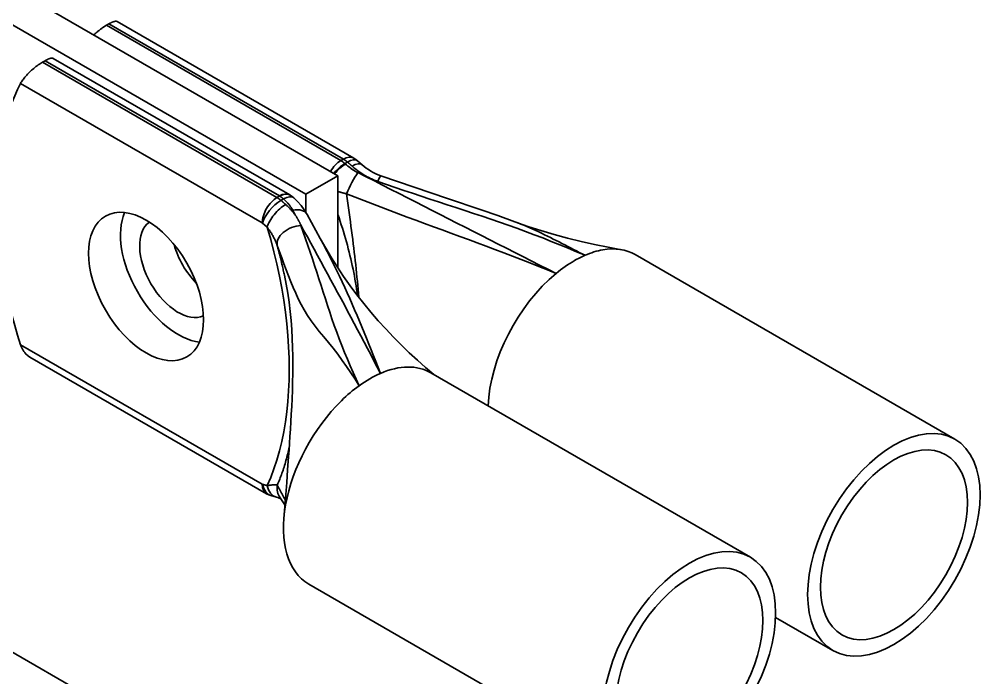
# Model space of a CAD drawing. Header units: millimetres. Extents: x -116965 to 323937, y 291661 to 566926.
# Drawn here: x -16766.2 to -16665.2, y 325024.5 to 325093 of the extents above; entities that cross this region are included whole.
import ezdxf

# ---------------------------------------------------------------- set-up
doc = ezdxf.new("R2010")
doc.units = ezdxf.units.MM
doc.layers.add('Visible Edges(Schneider)', color=7, linetype='Continuous', lineweight=35)
doc.layers.add('Visible Tangent Edges(Schneider)', color=7, linetype='Continuous', lineweight=35)

msp = doc.modelspace()

# ---------------------------------------------------------------- linework, layer by layer
at = {"layer": 'Visible Edges(Schneider)'}
for p, q in [((-16799.555415, 325115.143913), (-16733.004188, 325076.720544)), ((-16802.882976, 325113.222744), (-16736.33175, 325074.799376)), ((-16731.336305, 325078.564565), (-16755.981158, 325092.793278)), ((-16757.095732, 325092.397279), (-16756.829528, 325092.550972)), ((-16763.48465, 325088.708635), (-16763.750855, 325088.554942)), ((-16738.004047, 325074.729514), (-16762.63628, 325088.950941)), ((-16730.956616, 325078.292), (-16730.475065, 325077.868736)), ((-16733.004188, 325076.720544), (-16736.33175, 325074.799376)), ((-16733.004188, 325076.720544), (-16733.004188, 325067.129614)), ((-16736.33175, 325074.799376), (-16736.33175, 325072.945044)), ((-16734.834421, 325070.19438), (-16736.187292, 325072.69446)), ((-16702.027293, 325068.512477), (-16668.75168, 325049.300793)), ((-16740.422339, 325043.61541), (-16765.067191, 325057.844122)), ((-16723.323686, 325056.216999), (-16690.048073, 325037.005315)), ((-16799.555415, 325045.98185), (-16733.004188, 325007.558481)), ((-16739.883185, 325043.389233), (-16739.400085, 325043.256021)), ((-16738.507457, 325042.474491), (-16739.009206, 325043.20015)), ((-16736.029568, 325034.209765), (-16702.753955, 325014.998081)), ((-16687.424878, 325030.73879), (-16681.457563, 325027.293559))]:
    msp.add_line(p, q, dxfattribs=at)
at = {"layer": 'Visible Edges(Schneider)', "flags": 128}
for points in [[(-16755.981174, 325092.793262), (-16755.998031, 325092.801853), (-16756.016601, 325092.808953), (-16756.036963, 325092.814566), (-16756.059107, 325092.818659), (-16756.083012, 325092.821191), (-16756.108669, 325092.822131), (-16756.136055, 325092.821441), (-16756.165163, 325092.819088), (-16756.195969, 325092.815034), (-16756.228466, 325092.809244), (-16756.26263, 325092.801683), (-16756.298454, 325092.792315), (-16756.335918, 325092.78111), (-16756.374964, 325092.768083), (-16756.415492, 325092.753299), (-16756.457393, 325092.736812), (-16756.500563, 325092.718685), (-16756.5449, 325092.698981), (-16756.590296, 325092.677757), (-16756.636652, 325092.655077), (-16756.683855, 325092.630996), (-16756.731805, 325092.605579), (-16756.780398, 325092.578883), (-16756.829526, 325092.550971)], [(-16757.095731, 325092.397278), (-16757.145767, 325092.367937), (-16757.19707, 325092.336958), (-16757.249526, 325092.304406), (-16757.303019, 325092.27035), (-16757.357429, 325092.234853), (-16757.412649, 325092.197986), (-16757.468557, 325092.159813), (-16757.525043, 325092.120404), (-16757.581986, 325092.079824), (-16757.63927, 325092.038136), (-16757.696785, 325091.995413), (-16757.754412, 325091.951717), (-16757.812031, 325091.907135), (-16757.869527, 325091.861777), (-16757.926776, 325091.815752), (-16757.983668, 325091.769173), (-16758.040079, 325091.722152), (-16758.095899, 325091.674803), (-16758.151005, 325091.627235), (-16758.205286, 325091.579562), (-16758.258619, 325091.531893), (-16758.310892, 325091.484343), (-16758.361984, 325091.437024), (-16758.41206, 325091.389789)], [(-16762.636296, 325088.950924), (-16762.653153, 325088.959516), (-16762.671724, 325088.966617), (-16762.692086, 325088.97223), (-16762.71423, 325088.976322), (-16762.738135, 325088.978854), (-16762.763792, 325088.979794), (-16762.791178, 325088.979104), (-16762.820285, 325088.976751), (-16762.851092, 325088.972696), (-16762.883588, 325088.966908), (-16762.917753, 325088.959346), (-16762.953577, 325088.949979), (-16762.99104, 325088.938773), (-16763.030086, 325088.925747), (-16763.070615, 325088.910962), (-16763.112516, 325088.894476), (-16763.155686, 325088.876349), (-16763.200023, 325088.856645), (-16763.245419, 325088.83542), (-16763.291775, 325088.81274), (-16763.338978, 325088.788659), (-16763.386928, 325088.763241), (-16763.43552, 325088.736546), (-16763.484649, 325088.708635)], [(-16763.750854, 325088.554941), (-16763.855266, 325088.492737), (-16763.964534, 325088.423884), (-16764.077653, 325088.348966), (-16764.193607, 325088.268564), (-16764.311396, 325088.183263), (-16764.430003, 325088.093646), (-16764.548402, 325088.000446), (-16764.665567, 325087.904622), (-16764.780469, 325087.807148), (-16764.892096, 325087.709005), (-16764.999418, 325087.611168), (-16765.102551, 325087.51356), (-16765.20406, 325087.413796), (-16765.303437, 325087.312305), (-16765.399965, 325087.20974), (-16765.492905, 325087.106745), (-16765.581537, 325087.003973), (-16765.665129, 325086.902068), (-16765.743122, 325086.801635), (-16765.815226, 325086.703238), (-16765.881176, 325086.607443), (-16765.940703, 325086.514812), (-16765.993551, 325086.425915), (-16766.039447, 325086.341311)], [(-16731.336305, 325078.564566), (-16731.130643, 325078.431077), (-16730.956616, 325078.292)], [(-16728.51401, 325076.722772), (-16728.786252, 325076.825472), (-16729.054701, 325076.942716), (-16729.316922, 325077.073067), (-16729.570513, 325077.214769), (-16729.814279, 325077.366542), (-16730.047409, 325077.52731), (-16730.268203, 325077.695338), (-16730.475065, 325077.868736)], [(-16714.576803, 325071.942031), (-16716.333564, 325072.580336), (-16718.088741, 325073.19177), (-16721.583113, 325074.371891), (-16725.058423, 325075.539246), (-16728.51401, 325076.722772)], [(-16737.593618, 325074.433108), (-16737.770582, 325074.577452), (-16737.983054, 325074.717333)], [(-16737.593618, 325074.433108), (-16737.20185, 325074.05592), (-16736.833808, 325073.645016), (-16736.493545, 325073.194388), (-16736.187292, 325072.69446)], [(-16737.395437, 325072.593202), (-16737.371285, 325072.554306), (-16737.347348, 325072.515358), (-16737.323627, 325072.476358), (-16737.300123, 325072.437308), (-16737.276839, 325072.398208), (-16737.253776, 325072.35906), (-16737.230937, 325072.319865), (-16737.208324, 325072.280624), (-16737.185938, 325072.24134), (-16737.163781, 325072.202013), (-16737.141857, 325072.162644), (-16737.120165, 325072.123235), (-16737.098709, 325072.083784), (-16737.077489, 325072.044294), (-16737.056509, 325072.004763), (-16737.035769, 325071.965193), (-16737.015271, 325071.925583), (-16736.995019, 325071.885934), (-16736.975013, 325071.846247), (-16736.955256, 325071.806521), (-16736.93575, 325071.766758), (-16736.916497, 325071.726957), (-16736.8975, 325071.687119), (-16736.87876, 325071.647243)], [(-16714.576803, 325071.942031), (-16713.219233, 325071.458758), (-16711.849233, 325071.014955), (-16710.468374, 325070.60791), (-16709.078229, 325070.234913), (-16707.680368, 325069.893252), (-16706.276361, 325069.580221), (-16704.867782, 325069.293108), (-16703.4562, 325069.029204)], [(-16734.834421, 325070.19438), (-16734.269023, 325069.183241), (-16733.674065, 325068.185222), (-16733.050907, 325067.20113), (-16732.400912, 325066.231772), (-16731.72544, 325065.277955), (-16731.025853, 325064.340488), (-16730.303515, 325063.420176), (-16729.559785, 325062.517828), (-16728.796025, 325061.634251), (-16728.013597, 325060.770252), (-16727.213864, 325059.926639), (-16726.398185, 325059.104218), (-16725.567923, 325058.303798), (-16724.72444, 325057.526185), (-16723.869382, 325056.770719), (-16723.005117, 325056.033073)], [(-16738.620492, 325041.034191), (-16738.523742, 325042.266043), (-16738.426485, 325043.517718), (-16738.328807, 325044.795883), (-16738.230787, 325046.107205), (-16738.132527, 325047.459127), (-16738.083492, 325048.154345), (-16738.034765, 325048.864504), (-16737.986515, 325049.591218), (-16737.938822, 325050.337573), (-16737.892417, 325051.10425), (-16737.848186, 325051.891149), (-16737.807018, 325052.698162), (-16737.769797, 325053.525186), (-16737.737548, 325054.372429), (-16737.711981, 325055.239562), (-16737.694896, 325056.124259), (-16737.688083, 325057.02411), (-16737.693332, 325057.936705), (-16737.712433, 325058.859634), (-16737.747175, 325059.790484), (-16737.799348, 325060.726847), (-16737.870743, 325061.66631), (-16737.96315, 325062.606876), (-16738.07804, 325063.549411), (-16738.216286, 325064.492906), (-16738.378713, 325065.435801), (-16738.566143, 325066.376534)], [(-16766.039447, 325059.137566), (-16766.016723, 325059.070183), (-16765.992128, 325059.003045), (-16765.965693, 325058.936287), (-16765.937462, 325058.870047), (-16765.907464, 325058.804459), (-16765.875736, 325058.739658), (-16765.84232, 325058.675784), (-16765.807244, 325058.61297), (-16765.770549, 325058.551354), (-16765.732272, 325058.491072), (-16765.692443, 325058.432257), (-16765.651102, 325058.375048), (-16765.608293, 325058.319579), (-16765.564085, 325058.265934), (-16765.518586, 325058.214186), (-16765.47189, 325058.164395), (-16765.424098, 325058.116623), (-16765.375308, 325058.070935), (-16765.325622, 325058.027396), (-16765.275136, 325057.986067), (-16765.223948, 325057.947013), (-16765.172163, 325057.910301), (-16765.119873, 325057.875987), (-16765.067183, 325057.844142)], [(-16740.422339, 325043.61541), (-16740.17698, 325043.492412), (-16739.883185, 325043.389233)], [(-16738.926114, 325043.0815), (-16739.001693, 325043.118106), (-16739.107939, 325043.161853), (-16739.241785, 325043.208783), (-16739.400085, 325043.256021)]]:
    msp.add_lwpolyline(points, dxfattribs=at)
at = {"layer": 'Visible Edges(Schneider)'}
for centre, major_axis, ratio, start_param, end_param in [((-16740.324823, 325057.893094), (-20, 34.641016), 0.5773502692, 0.3558384152, 1.2149579116), ((-16741.658148, 325070.203579), (5.959361, 1.62597), 0.853479227, 0.6977278754, 0.7020121512), ((-16749.641995, 325067.114702), (4.235294, -7.335745), 0.5773502692, 3.5453073402, 5.8794706205), ((-16749.641995, 325067.114702), (2.823529, -4.890496), 0.5773502692, 3.2005523725, 6.2242255882), ((-16746.314434, 325069.035871), (2.823529, -4.890496), 0.5773502692, 4.2930204806, 5.1317574802), ((-16708.380235, 325057.50886), (-6.352941, -11.003617), 0.5773502692, 3.8026358224, 3.926990817), ((-16708.380235, 325057.50886), (-6.352941, -11.003617), 0.5773502692, 3.5911956984, 3.8026358224), ((-16708.380235, 325057.50886), (6.352941, 11.003617), 0.5773502692, 0, 0.4496030448), ((-16708.380235, 325057.50886), (-6.352941, -11.003617), 0.5773502692, 3.926990817, 4.1393814759), ((-16708.380235, 325057.50886), (-6.352941, -11.003617), 0.5773502692, 4.1393814759, 5.45485232), ((-16729.676627, 325045.213382), (6.352941, 11.003617), 0.5773502692, 0, 0.6610431689), ((-16729.676627, 325045.213382), (-6.352941, -11.003617), 0.5773502692, 3.8026358224, 4.0513458115), ((-16729.676627, 325045.213382), (-6.352941, -11.003617), 0.5773502692, 4.0513458115, 4.2627859356), ((-16729.676627, 325045.213382), (-6.352941, -11.003617), 0.5773502692, 4.2627859356, 6.2831853072)]:
    msp.add_ellipse(centre, major_axis=major_axis, ratio=ratio, start_param=start_param, end_param=end_param, dxfattribs=at)
for centre, major_axis in [((-16752.969556, 325065.193534), (4.235294, -7.335745)), ((-16675.104621, 325038.297176), (6.352941, 11.003617)), ((-16675.104621, 325038.297176), (5.411765, 9.373451)), ((-16696.401014, 325026.001698), (-6.352941, -11.003617)), ((-16696.401014, 325026.001698), (-5.411765, -9.373451))]:
    msp.add_ellipse(centre, major_axis=major_axis, ratio=0.5773502692, dxfattribs=at)
at = {"layer": 'Visible Tangent Edges(Schneider)'}
for p, q in [((-16732.685473, 325078.304009), (-16757.095732, 325092.397279)), ((-16756.829528, 325092.550972), (-16732.418658, 325078.45735)), ((-16763.48465, 325088.708635), (-16739.0864, 325074.622299)), ((-16739.339658, 325074.461131), (-16763.750855, 325088.554942)), ((-16766.039446, 325086.34131), (-16740.870336, 325071.809918)), ((-16732.418658, 325078.45735), (-16732.685472, 325078.304009)), ((-16732.200374, 325077.939822), (-16732.265658, 325077.997842)), ((-16739.073544, 325074.614839), (-16739.339658, 325074.461131)), ((-16739.0864, 325074.622299), (-16739.073544, 325074.614839)), ((-16738.921048, 325074.157586), (-16738.654801, 325074.311047)), ((-16740.836844, 325071.785636), (-16740.357229, 325071.364705)), ((-16740.870664, 325044.606363), (-16766.039446, 325059.137565))]:
    msp.add_line(p, q, dxfattribs=at)
at = {"layer": 'Visible Tangent Edges(Schneider)', "flags": 128}
for points in [[(-16732.265658, 325077.997842), (-16732.282786, 325078.012857), (-16732.299958, 325078.027684), (-16732.317171, 325078.042323), (-16732.334425, 325078.056773), (-16732.351718, 325078.071031), (-16732.369047, 325078.085099), (-16732.386413, 325078.098972), (-16732.403813, 325078.112652), (-16732.421247, 325078.126136), (-16732.438712, 325078.139425), (-16732.456208, 325078.152517), (-16732.473733, 325078.165407), (-16732.491285, 325078.178099), (-16732.508862, 325078.190589), (-16732.526463, 325078.202877), (-16732.544085, 325078.21496), (-16732.561727, 325078.226835), (-16732.579384, 325078.238503), (-16732.597053, 325078.249959), (-16732.614731, 325078.261203), (-16732.632415, 325078.272231), (-16732.650101, 325078.283043), (-16732.667789, 325078.293635), (-16732.685472, 325078.304009)], [(-16732.418658, 325078.45735), (-16732.401013, 325078.447023), (-16732.383366, 325078.436476), (-16732.365718, 325078.425713), (-16732.348073, 325078.414735), (-16732.330434, 325078.403543), (-16732.312805, 325078.392139), (-16732.295187, 325078.380525), (-16732.277584, 325078.368705), (-16732.26, 325078.356678), (-16732.242438, 325078.344449), (-16732.224899, 325078.332019), (-16732.207385, 325078.319388), (-16732.189899, 325078.306558), (-16732.17244, 325078.29353), (-16732.155012, 325078.280305), (-16732.137616, 325078.266886), (-16732.120252, 325078.253273), (-16732.102923, 325078.239466), (-16732.085629, 325078.225469), (-16732.068372, 325078.21128), (-16732.051154, 325078.196902), (-16732.033976, 325078.182334), (-16732.016838, 325078.167579), (-16731.999745, 325078.152639)], [(-16732.265658, 325077.997842), (-16732.254584, 325078.004298), (-16732.243509, 325078.010754), (-16732.232434, 325078.01721), (-16732.221358, 325078.023666), (-16732.210282, 325078.030121), (-16732.199206, 325078.036574), (-16732.188129, 325078.043027), (-16732.177051, 325078.049481), (-16732.165973, 325078.055931), (-16732.154895, 325078.062383), (-16732.143816, 325078.068835), (-16732.132736, 325078.075284), (-16732.121656, 325078.081733), (-16732.110576, 325078.088182), (-16732.099495, 325078.094631), (-16732.088414, 325078.101079), (-16732.077332, 325078.107527), (-16732.066249, 325078.113973), (-16732.055166, 325078.120419), (-16732.044083, 325078.126864), (-16732.032999, 325078.133309), (-16732.021915, 325078.139754), (-16732.01083, 325078.146197), (-16731.999745, 325078.152639)], [(-16730.9081, 325077.054472), (-16730.968037, 325077.08533), (-16731.027499, 325077.116846), (-16731.086474, 325077.148996), (-16731.144952, 325077.181762), (-16731.202923, 325077.21512), (-16731.260375, 325077.249052), (-16731.317299, 325077.283535), (-16731.373682, 325077.31855), (-16731.429514, 325077.354075), (-16731.484779, 325077.390083), (-16731.539481, 325077.426568), (-16731.59364, 325077.463527), (-16731.647271, 325077.500959), (-16731.700368, 325077.538852), (-16731.752924, 325077.57719), (-16731.804933, 325077.615958), (-16731.856386, 325077.655141), (-16731.907276, 325077.694724), (-16731.957596, 325077.734695), (-16732.007338, 325077.775036), (-16732.056494, 325077.815733), (-16732.105056, 325077.856773), (-16732.153019, 325077.898141), (-16732.200374, 325077.939822)], [(-16731.999745, 325078.152639), (-16731.979759, 325078.134971), (-16731.959774, 325078.117297), (-16731.93979, 325078.099618), (-16731.919808, 325078.081938), (-16731.899828, 325078.064252), (-16731.879848, 325078.046563), (-16731.85987, 325078.028871), (-16731.839893, 325078.011173), (-16731.819918, 325077.993471), (-16731.799944, 325077.975766), (-16731.779971, 325077.958056), (-16731.76, 325077.940343), (-16731.74003, 325077.922625), (-16731.720062, 325077.904901), (-16731.700095, 325077.887175), (-16731.68013, 325077.869444), (-16731.660165, 325077.851709), (-16731.640203, 325077.83397), (-16731.620241, 325077.816226), (-16731.600282, 325077.798478), (-16731.580323, 325077.780726), (-16731.560367, 325077.762969), (-16731.540411, 325077.745206), (-16731.520457, 325077.727441)], [(-16731.520457, 325077.727441), (-16731.427388, 325077.645844), (-16731.33247, 325077.565181), (-16731.235745, 325077.485512), (-16731.137254, 325077.406895), (-16731.037038, 325077.329394), (-16730.935145, 325077.253068), (-16730.83162, 325077.177982), (-16730.726509, 325077.104196), (-16730.61986, 325077.031771), (-16730.51172, 325076.960765), (-16730.402141, 325076.891245), (-16730.291145, 325076.823251), (-16730.178586, 325076.756734), (-16730.064433, 325076.69172), (-16729.948749, 325076.628291), (-16729.831597, 325076.566534), (-16729.713044, 325076.506531), (-16729.593162, 325076.448356), (-16729.472019, 325076.392091), (-16729.349686, 325076.337815), (-16729.226233, 325076.285601), (-16729.101735, 325076.235519), (-16728.976262, 325076.187638), (-16728.849889, 325076.142025)], [(-16710.274126, 325066.556618), (-16711.137804, 325066.993113), (-16712.001145, 325067.429739), (-16712.864142, 325067.866506), (-16713.726776, 325068.303424), (-16714.589037, 325068.740505), (-16715.45091, 325069.177758), (-16716.312382, 325069.615198), (-16717.17344, 325070.052833), (-16718.034069, 325070.490672), (-16718.894263, 325070.928709), (-16719.754042, 325071.366897), (-16720.613432, 325071.805196), (-16721.47246, 325072.243557), (-16722.33115, 325072.681939), (-16723.189527, 325073.120297), (-16724.047617, 325073.558586), (-16724.905457, 325073.996749), (-16725.76311, 325074.434704), (-16726.62063, 325074.872386), (-16727.478071, 325075.309729), (-16728.335485, 325075.746667), (-16729.192928, 325076.183138), (-16730.05045, 325076.619089), (-16730.9081, 325077.054472)], [(-16728.849889, 325076.142025), (-16727.950202, 325075.828451), (-16727.049001, 325075.517927), (-16726.146332, 325075.21027), (-16725.242243, 325074.905303), (-16724.33683, 325074.602716), (-16723.430217, 325074.302114), (-16722.522531, 325074.003107), (-16721.613884, 325073.70531), (-16720.704152, 325073.408554), (-16719.793738, 325073.111871), (-16718.883281, 325072.813996), (-16717.973417, 325072.513665), (-16717.064786, 325072.209609), (-16716.158025, 325071.90056), (-16715.253772, 325071.585256), (-16714.352768, 325071.262388), (-16713.455836, 325070.931271), (-16712.562755, 325070.592595), (-16711.673182, 325070.247155), (-16710.786771, 325069.89575), (-16709.903177, 325069.539177), (-16709.022057, 325069.178238), (-16708.143064, 325068.813728), (-16707.265855, 325068.446445)], [(-16739.073544, 325074.614839), (-16739.055941, 325074.60457), (-16739.038331, 325074.594081), (-16739.020715, 325074.583372), (-16739.003097, 325074.572445), (-16738.985479, 325074.561301), (-16738.967865, 325074.549943), (-16738.950258, 325074.538372), (-16738.93266, 325074.52659), (-16738.915075, 325074.514597), (-16738.897505, 325074.502397), (-16738.879953, 325074.489992), (-16738.862423, 325074.477383), (-16738.844918, 325074.464573), (-16738.827439, 325074.451564), (-16738.809991, 325074.438358), (-16738.792577, 325074.424957), (-16738.775198, 325074.411364), (-16738.757859, 325074.397581), (-16738.740561, 325074.383611), (-16738.723308, 325074.369457), (-16738.706103, 325074.355121), (-16738.688948, 325074.340605), (-16738.671847, 325074.325913), (-16738.654801, 325074.311047)], [(-16733.004181, 325075.099481), (-16732.968133, 325075.087571), (-16732.931882, 325075.075777), (-16732.895428, 325075.064102), (-16732.858776, 325075.052548), (-16732.821925, 325075.041118), (-16732.784878, 325075.029811), (-16732.747636, 325075.01863), (-16732.710199, 325075.007578), (-16732.672569, 325074.996655), (-16732.634747, 325074.985864), (-16732.596734, 325074.975203), (-16732.558532, 325074.964679), (-16732.520141, 325074.954289), (-16732.481563, 325074.944037), (-16732.442799, 325074.933925), (-16732.403849, 325074.923953), (-16732.364716, 325074.914125), (-16732.325401, 325074.904441), (-16732.285904, 325074.894902), (-16732.246227, 325074.885511), (-16732.20637, 325074.87627), (-16732.166336, 325074.86718), (-16732.126125, 325074.858244), (-16732.085738, 325074.849462)], [(-16730.831637, 325064.088481), (-16730.86193, 325064.501447), (-16730.894707, 325064.916633), (-16730.929915, 325065.334079), (-16730.967499, 325065.753824), (-16731.007382, 325066.175919), (-16731.049483, 325066.600419), (-16731.093725, 325067.027379), (-16731.140023, 325067.456858), (-16731.188285, 325067.888925), (-16731.238432, 325068.323782), (-16731.290414, 325068.7619), (-16731.344154, 325069.203584), (-16731.399576, 325069.649136), (-16731.456603, 325070.098843), (-16731.515134, 325070.552726), (-16731.57503, 325071.010872), (-16731.636148, 325071.473443), (-16731.698347, 325071.940593), (-16731.761484, 325072.412483), (-16731.825417, 325072.889273), (-16731.890003, 325073.37112), (-16731.955114, 325073.858167), (-16732.020515, 325074.350723), (-16732.085919, 325074.849183)], [(-16732.085738, 325074.849462), (-16731.195093, 325074.494556), (-16730.301627, 325074.143142), (-16729.405284, 325073.795087), (-16728.506005, 325073.450252), (-16727.603885, 325073.108297), (-16726.699097, 325072.768787), (-16725.791817, 325072.431291), (-16724.882223, 325072.095372), (-16723.97062, 325071.760385), (-16723.057388, 325071.425758), (-16722.14288, 325071.091003), (-16721.22745, 325070.755631), (-16720.311451, 325070.419159), (-16719.395237, 325070.081097), (-16718.479163, 325069.740961), (-16717.56359, 325069.398273), (-16716.648815, 325069.052789), (-16715.734925, 325068.704509), (-16714.821992, 325068.35344), (-16713.910085, 325067.999593), (-16712.999275, 325067.642979), (-16712.089631, 325067.283605), (-16711.181226, 325066.921482), (-16710.274126, 325066.556618)], [(-16738.921048, 325074.157586), (-16738.938127, 325074.172464), (-16738.955255, 325074.187164), (-16738.972431, 325074.201681), (-16738.98965, 325074.216015), (-16739.006911, 325074.230161), (-16739.024211, 325074.244119), (-16739.041545, 325074.257886), (-16739.058913, 325074.271458), (-16739.07631, 325074.284834), (-16739.093732, 325074.298011), (-16739.111179, 325074.310989), (-16739.128651, 325074.323767), (-16739.146145, 325074.336344), (-16739.163663, 325074.34872), (-16739.181203, 325074.360895), (-16739.198764, 325074.372868), (-16739.216344, 325074.384637), (-16739.23394, 325074.3962), (-16739.251547, 325074.407554), (-16739.269164, 325074.418697), (-16739.286786, 325074.429629), (-16739.304411, 325074.440346), (-16739.322036, 325074.450847), (-16739.339658, 325074.461131)], [(-16738.440565, 325073.736726), (-16738.460615, 325073.754263), (-16738.480663, 325073.771801), (-16738.500708, 325073.789338), (-16738.520751, 325073.806875), (-16738.540791, 325073.824412), (-16738.560828, 325073.841949), (-16738.580863, 325073.859485), (-16738.600895, 325073.877021), (-16738.620924, 325073.894557), (-16738.640951, 325073.912093), (-16738.660974, 325073.929629), (-16738.680996, 325073.947164), (-16738.701014, 325073.9647), (-16738.721031, 325073.982235), (-16738.741044, 325073.99977), (-16738.761055, 325074.017306), (-16738.781063, 325074.034841), (-16738.801069, 325074.052376), (-16738.821072, 325074.069911), (-16738.841072, 325074.087446), (-16738.86107, 325074.104981), (-16738.881065, 325074.122516), (-16738.901058, 325074.140051), (-16738.921048, 325074.157586)], [(-16738.654801, 325074.311047), (-16738.605832, 325074.266668), (-16738.557511, 325074.221888), (-16738.509859, 325074.176717), (-16738.462897, 325074.131165), (-16738.416646, 325074.085242), (-16738.371128, 325074.038957), (-16738.326365, 325073.992322), (-16738.282377, 325073.945345), (-16738.239194, 325073.898047), (-16738.196834, 325073.850435), (-16738.155314, 325073.802511), (-16738.114649, 325073.754275), (-16738.074855, 325073.705729), (-16738.035946, 325073.656872), (-16737.99794, 325073.607707), (-16737.960851, 325073.558234), (-16737.924705, 325073.508458), (-16737.889532, 325073.458394), (-16737.855363, 325073.408058), (-16737.822229, 325073.357465), (-16737.790159, 325073.30663), (-16737.759186, 325073.25557), (-16737.72934, 325073.2043), (-16737.700651, 325073.152835)], [(-16737.395437, 325072.593202), (-16737.431434, 325072.643644), (-16737.468121, 325072.693838), (-16737.5055, 325072.743792), (-16737.543582, 325072.793534), (-16737.582376, 325072.843078), (-16737.621873, 325072.89242), (-16737.662061, 325072.941547), (-16737.702928, 325072.990453), (-16737.744465, 325073.039129), (-16737.786663, 325073.087568), (-16737.829509, 325073.135763), (-16737.872993, 325073.183706), (-16737.917105, 325073.23139), (-16737.961833, 325073.278807), (-16738.007166, 325073.325949), (-16738.053095, 325073.372811), (-16738.099607, 325073.419383), (-16738.14669, 325073.465659), (-16738.194334, 325073.511632), (-16738.242527, 325073.557296), (-16738.291258, 325073.602644), (-16738.340515, 325073.647669), (-16738.390288, 325073.692365), (-16738.440565, 325073.736726)], [(-16737.700651, 325073.152835), (-16737.687942, 325073.129518), (-16737.675232, 325073.1062), (-16737.662521, 325073.082882), (-16737.64981, 325073.059564), (-16737.637097, 325073.036246), (-16737.624384, 325073.012928), (-16737.611671, 325072.98961), (-16737.598957, 325072.966292), (-16737.586241, 325072.942974), (-16737.573526, 325072.919656), (-16737.560809, 325072.896338), (-16737.548092, 325072.87302), (-16737.535374, 325072.849702), (-16737.522656, 325072.826384), (-16737.509937, 325072.803066), (-16737.497217, 325072.779748), (-16737.484496, 325072.75643), (-16737.471775, 325072.733112), (-16737.459054, 325072.709794), (-16737.446331, 325072.686476), (-16737.433608, 325072.663157), (-16737.420884, 325072.639839), (-16737.40816, 325072.616521), (-16737.395435, 325072.593203)], [(-16733.004187, 325072.696415), (-16732.880454, 325072.338546), (-16732.759936, 325071.98068), (-16732.642653, 325071.622911), (-16732.528625, 325071.265329), (-16732.417873, 325070.908027), (-16732.310416, 325070.551092), (-16732.206277, 325070.194619), (-16732.105478, 325069.838714), (-16732.00806, 325069.483555), (-16731.914021, 325069.12915), (-16731.823352, 325068.77548), (-16731.736044, 325068.422523), (-16731.65209, 325068.070264), (-16731.571464, 325067.718587), (-16731.49416, 325067.367424), (-16731.420207, 325067.016861), (-16731.349634, 325066.666987), (-16731.282467, 325066.317888), (-16731.218731, 325065.969658), (-16731.158449, 325065.622385), (-16731.101647, 325065.276158), (-16731.048347, 325064.931069), (-16730.998562, 325064.587203), (-16730.952307, 325064.244652)], [(-16740.870336, 325071.809918), (-16740.868927, 325071.809096), (-16740.867516, 325071.808256), (-16740.866106, 325071.807398), (-16740.864696, 325071.806524), (-16740.863287, 325071.805632), (-16740.861878, 325071.804724), (-16740.86047, 325071.803799), (-16740.859064, 325071.802858), (-16740.857659, 325071.8019), (-16740.856256, 325071.800926), (-16740.854854, 325071.799936), (-16740.853454, 325071.79893), (-16740.852056, 325071.797908), (-16740.85066, 325071.79687), (-16740.849267, 325071.795816), (-16740.847875, 325071.794746), (-16740.846485, 325071.79366), (-16740.845098, 325071.792559), (-16740.843714, 325071.791442), (-16740.842333, 325071.790311), (-16740.840955, 325071.789164), (-16740.839581, 325071.788003), (-16740.838211, 325071.786827), (-16740.836844, 325071.785636)], [(-16736.842819, 325071.550495), (-16736.844254, 325071.554528), (-16736.845694, 325071.558561), (-16736.84714, 325071.562594), (-16736.848591, 325071.566627), (-16736.850048, 325071.570659), (-16736.85151, 325071.574692), (-16736.852977, 325071.578724), (-16736.854451, 325071.582756), (-16736.855929, 325071.586788), (-16736.857413, 325071.59082), (-16736.858903, 325071.594852), (-16736.860398, 325071.598883), (-16736.861898, 325071.602914), (-16736.863404, 325071.606945), (-16736.864915, 325071.610976), (-16736.866432, 325071.615007), (-16736.867954, 325071.619037), (-16736.869482, 325071.623067), (-16736.871015, 325071.627097), (-16736.872554, 325071.631127), (-16736.874097, 325071.635157), (-16736.875647, 325071.639186), (-16736.877201, 325071.643215), (-16736.878761, 325071.647244)], [(-16736.878759, 325071.647244), (-16736.527493, 325071.004861), (-16736.175984, 325070.362392), (-16735.824343, 325069.719804), (-16735.472686, 325069.077067), (-16735.121127, 325068.43415), (-16734.769781, 325067.791021), (-16734.418783, 325067.147646), (-16734.068263, 325066.503992), (-16733.718289, 325065.860035), (-16733.368928, 325065.215756), (-16733.020247, 325064.57113), (-16732.672311, 325063.926136), (-16732.32519, 325063.280752), (-16731.978946, 325062.634956), (-16731.633648, 325061.988728), (-16731.289317, 325061.342067), (-16730.945899, 325060.694959), (-16730.603329, 325060.047382), (-16730.261547, 325059.399319), (-16729.920489, 325058.750746), (-16729.580092, 325058.101646), (-16729.240295, 325057.451996), (-16728.901035, 325056.801777), (-16728.562247, 325056.150967)], [(-16730.791007, 325054.864192), (-16731.101605, 325055.558458), (-16731.408886, 325056.252914), (-16731.711702, 325056.947646), (-16732.008906, 325057.642741), (-16732.299351, 325058.338284), (-16732.58189, 325059.034359), (-16732.855376, 325059.731053), (-16733.118662, 325060.428452), (-16733.37087, 325061.126541), (-16733.613637, 325061.824679), (-16733.848857, 325062.522637), (-16734.078242, 325063.220293), (-16734.303497, 325063.917526), (-16734.52633, 325064.614214), (-16734.748451, 325065.310235), (-16734.971568, 325066.005468), (-16735.196825, 325066.69993), (-16735.424013, 325067.393883), (-16735.653413, 325068.0874), (-16735.885332, 325068.780544), (-16736.120076, 325069.473381), (-16736.357856, 325070.165963), (-16736.598741, 325070.858323), (-16736.842819, 325071.550495)], [(-16707.265855, 325068.446445), (-16707.566832, 325068.59879), (-16707.867329, 325068.752108), (-16708.167455, 325068.90619), (-16708.467318, 325069.060823), (-16708.767028, 325069.215794), (-16709.066692, 325069.370891), (-16709.36642, 325069.5259), (-16709.66632, 325069.680611), (-16709.966501, 325069.83481), (-16710.267071, 325069.988287), (-16710.568139, 325070.140828), (-16710.869814, 325070.292221), (-16711.172204, 325070.442252), (-16711.475419, 325070.590712), (-16711.779566, 325070.737385), (-16712.084754, 325070.88206), (-16712.391093, 325071.024527), (-16712.69869, 325071.164571), (-16713.007655, 325071.30198), (-16713.318095, 325071.436541), (-16713.63012, 325071.568043), (-16713.943839, 325071.696275), (-16714.25936, 325071.821021), (-16714.576795, 325071.942025)], [(-16740.357229, 325071.364705), (-16740.29915, 325071.286856), (-16740.242087, 325071.208592), (-16740.186081, 325071.129953), (-16740.13117, 325071.050979), (-16740.077393, 325070.971709), (-16740.024788, 325070.892188), (-16739.973394, 325070.812458), (-16739.923245, 325070.73256), (-16739.874379, 325070.652536), (-16739.826829, 325070.572428), (-16739.780632, 325070.492282), (-16739.735808, 325070.41212), (-16739.69232, 325070.331847), (-16739.65018, 325070.251452), (-16739.609436, 325070.170994), (-16739.570139, 325070.090531), (-16739.532334, 325070.010119), (-16739.496066, 325069.929818), (-16739.461378, 325069.849684), (-16739.428314, 325069.769774), (-16739.396915, 325069.690147), (-16739.367216, 325069.610855), (-16739.339255, 325069.531954), (-16739.313067, 325069.453496)], [(-16740.356969, 325071.363728), (-16739.993131, 325070.088769), (-16739.659887, 325068.816142), (-16739.357495, 325067.546807), (-16739.086305, 325066.282085), (-16738.846811, 325065.024551), (-16738.639158, 325063.776227), (-16738.463469, 325062.539072), (-16738.319867, 325061.31504), (-16738.208465, 325060.106087), (-16738.129168, 325058.914061), (-16738.081757, 325057.740663), (-16738.066025, 325056.587585), (-16738.081819, 325055.452747), (-16738.129298, 325054.334214), (-16738.208683, 325053.233925), (-16738.320098, 325052.153813), (-16738.463653, 325051.095818), (-16738.639349, 325050.061841), (-16738.847027, 325049.053668), (-16739.086523, 325048.073082), (-16739.357643, 325047.121922), (-16739.659908, 325046.202172), (-16739.993016, 325045.314682), (-16740.356734, 325044.460083)], [(-16739.313067, 325069.453496), (-16739.080079, 325068.814662), (-16738.847186, 325068.179999), (-16738.613572, 325067.549884), (-16738.37855, 325066.924681), (-16738.140653, 325066.304901), (-16737.897882, 325065.691141), (-16737.648239, 325065.083998), (-16737.389629, 325064.484204), (-16737.116409, 325063.896045), (-16736.823431, 325063.319402), (-16736.506915, 325062.751647), (-16736.163082, 325062.190148), (-16735.788153, 325061.632276), (-16735.378348, 325061.075403), (-16734.92989, 325060.516898), (-16734.445672, 325059.951793), (-16733.960777, 325059.366515), (-16733.481771, 325058.761499), (-16733.009718, 325058.139375), (-16732.545684, 325057.502773), (-16732.090731, 325056.854324), (-16731.645924, 325056.196658), (-16731.212328, 325055.532404), (-16730.791007, 325054.864192)], [(-16738.566147, 325066.376543), (-16738.593563, 325066.504425), (-16738.621302, 325066.63236), (-16738.649365, 325066.760341), (-16738.677748, 325066.888355), (-16738.706453, 325067.016398), (-16738.735478, 325067.144468), (-16738.764825, 325067.272563), (-16738.794493, 325067.400682), (-16738.824481, 325067.528823), (-16738.854791, 325067.656982), (-16738.885422, 325067.785159), (-16738.916375, 325067.91335), (-16738.947648, 325068.041556), (-16738.979243, 325068.169773), (-16739.011158, 325068.297999), (-16739.043395, 325068.426233), (-16739.075953, 325068.554472), (-16739.108833, 325068.682714), (-16739.142033, 325068.810958), (-16739.175554, 325068.939201), (-16739.209397, 325069.067442), (-16739.243561, 325069.195679), (-16739.278046, 325069.323909), (-16739.312853, 325069.45213)], [(-16728.562247, 325056.150967), (-16728.804321, 325056.763492), (-16729.046278, 325057.374502), (-16729.288334, 325057.983834), (-16729.530709, 325058.591327), (-16729.773622, 325059.196818), (-16730.01729, 325059.800144), (-16730.261933, 325060.401144), (-16730.50777, 325060.999654), (-16730.755018, 325061.595513), (-16731.003896, 325062.188557), (-16731.254852, 325062.778527), (-16731.50836, 325063.365322), (-16731.764684, 325063.949015), (-16732.024087, 325064.529678), (-16732.286831, 325065.107387), (-16732.553181, 325065.682213), (-16732.823398, 325066.25423), (-16733.097748, 325066.823512), (-16733.376492, 325067.390132), (-16733.659738, 325067.954344), (-16733.947312, 325068.516566), (-16734.239057, 325069.077107), (-16734.534819, 325069.636275), (-16734.834441, 325070.19438)], [(-16739.310392, 325044.515126), (-16739.245376, 325044.664516), (-16739.181491, 325044.815263), (-16739.118738, 325044.967362), (-16739.057117, 325045.120812), (-16738.996629, 325045.275609), (-16738.937271, 325045.431753), (-16738.879044, 325045.58924), (-16738.821949, 325045.748067), (-16738.765984, 325045.908233), (-16738.71115, 325046.069736), (-16738.657446, 325046.23257), (-16738.604872, 325046.396737), (-16738.553433, 325046.56221), (-16738.503129, 325046.728972), (-16738.453958, 325046.897007), (-16738.405919, 325047.066306), (-16738.359009, 325047.236857), (-16738.313225, 325047.408648), (-16738.268568, 325047.581667), (-16738.225033, 325047.7559), (-16738.182619, 325047.931339), (-16738.141325, 325048.10797), (-16738.101147, 325048.28578), (-16738.062085, 325048.464758)], [(-16740.837098, 325044.59195), (-16740.838468, 325044.592338), (-16740.839841, 325044.592744), (-16740.841217, 325044.593171), (-16740.842597, 325044.593614), (-16740.84398, 325044.594077), (-16740.845365, 325044.594558), (-16740.846754, 325044.595057), (-16740.848145, 325044.595577), (-16740.849539, 325044.596114), (-16740.850935, 325044.596669), (-16740.852334, 325044.597244), (-16740.853735, 325044.597837), (-16740.855139, 325044.598449), (-16740.856544, 325044.599077), (-16740.857951, 325044.599725), (-16740.85936, 325044.600392), (-16740.860771, 325044.601076), (-16740.862182, 325044.601777), (-16740.863595, 325044.602498), (-16740.865008, 325044.603237), (-16740.866422, 325044.603992), (-16740.867836, 325044.604765), (-16740.86925, 325044.605556), (-16740.870664, 325044.606363)], [(-16740.356936, 325044.459549), (-16740.37694, 325044.46505), (-16740.396944, 325044.470551), (-16740.416948, 325044.476055), (-16740.436953, 325044.48156), (-16740.456958, 325044.487066), (-16740.476963, 325044.492575), (-16740.496968, 325044.498084), (-16740.516974, 325044.503596), (-16740.53698, 325044.509107), (-16740.556986, 325044.514621), (-16740.576993, 325044.520137), (-16740.597, 325044.525654), (-16740.617006, 325044.531172), (-16740.637014, 325044.536692), (-16740.657021, 325044.542212), (-16740.677029, 325044.547733), (-16740.697037, 325044.553257), (-16740.717045, 325044.558781), (-16740.737054, 325044.564307), (-16740.757062, 325044.569833), (-16740.777071, 325044.575361), (-16740.79708, 325044.580891), (-16740.817089, 325044.58642), (-16740.837098, 325044.59195)], [(-16739.310615, 325044.514143), (-16739.336832, 325044.520307), (-16739.364835, 325044.525672), (-16739.394587, 325044.530245), (-16739.42605, 325044.53403), (-16739.459186, 325044.537034), (-16739.493954, 325044.539265), (-16739.530308, 325044.540733), (-16739.568204, 325044.541451), (-16739.607596, 325044.541425), (-16739.648438, 325044.540671), (-16739.690679, 325044.539199), (-16739.734269, 325044.537027), (-16739.779194, 325044.534164), (-16739.825493, 325044.530614), (-16739.873147, 325044.526391), (-16739.922116, 325044.521499), (-16739.972367, 325044.515952), (-16740.023865, 325044.509756), (-16740.076573, 325044.502924), (-16740.130454, 325044.495463), (-16740.185469, 325044.487386), (-16740.241581, 325044.4787), (-16740.298749, 325044.469419), (-16740.356936, 325044.459549)], [(-16738.469031, 325042.969544), (-16738.504344, 325043.035724), (-16738.539614, 325043.101735), (-16738.574849, 325043.167581), (-16738.610055, 325043.233262), (-16738.645232, 325043.298781), (-16738.680376, 325043.364139), (-16738.715489, 325043.429335), (-16738.750575, 325043.494371), (-16738.785636, 325043.55925), (-16738.820675, 325043.62397), (-16738.855696, 325043.688533), (-16738.890701, 325043.752943), (-16738.925694, 325043.817198), (-16738.960676, 325043.8813), (-16738.995652, 325043.94525), (-16739.030624, 325044.009048), (-16739.065595, 325044.072697), (-16739.100568, 325044.136198), (-16739.135546, 325044.19955), (-16739.170532, 325044.262757), (-16739.205529, 325044.325819), (-16739.24054, 325044.388737), (-16739.275567, 325044.451511), (-16739.310615, 325044.514143)]]:
    msp.add_lwpolyline(points, dxfattribs=at)
at = {"layer": 'Visible Tangent Edges(Schneider)'}
for centre, major_axis, ratio, start_param, end_param in [((-16732.418658, 325076.689875), (1.082353, 1.87469), 0.5773502692, 0, 0.7853981634), ((-16732.685473, 325076.536534), (1.082353, 1.87469), 0.5773502692, 0.7853981634, 1.5707963268), ((-16732.651798, 325076.512092), (1.42943, 1.625633), 0.4125009945, 0.8850879099, 1.6511919443), ((-16732.586404, 325076.454582), (-1.429664, -1.625427), 0.412355531, 4.027011363, 4.7847837727), ((-16732.385092, 325076.665529), (1.428476, 1.626471), 0.413094852, 0, 0.8845479908), ((-16731.90493, 325076.243487), (1.429866, 1.625249), 0.4122295246, 0, 0.886659975), ((-16731.290112, 325075.57988), (0.966287, 1.93707), 0.2014904619, 0.8116001771, 2.0555661533), ((-16729.224786, 325074.678084), (0.710776, 2.044688), 0.0813906776, 0, 0.8014756508), ((-16739.0864, 325072.854824), (1.082353, 1.87469), 0.5773502692, 0, 0.7853981634), ((-16739.073544, 325072.847364), (1.09049, 1.869969), 0.5802331247, 0, 0.7879136249), ((-16739.040371, 325072.822872), (1.446753, 1.610235), 0.4212162588, 0, 0.8886969296), ((-16739.339658, 325072.693656), (1.082353, 1.87469), 0.5773502692, 0.7853981634, 2.3561944902), ((-16739.306166, 325072.669374), (1.427828, 1.62704), 0.4134976136, 0.8839795999, 2.4547501402), ((-16738.826551, 325072.248442), (-1.428054, -1.626841), 0.4133572823, 4.0252557578, 5.5964001749), ((-16738.091238, 325071.66444), (1.903946, 1.030019), 0.5936767376, 0, 1.0634456158), ((-16737.24023, 325070.061308), (-2.040904, -0.72157), 0.6416418012, 4.2982515125, 6.1982027157), ((-16739.339986, 325045.4901), (-1.082353, -1.87469), 0.5773502692, 5.4977871438, 6.2831853072), ((-16739.30642, 325045.475688), (-0.576765, -2.086455), 0.7042863835, 5.3334429, 6.2831853072), ((-16738.826258, 325045.343286), (-0.573827, -2.087265), 0.704793222, 5.3324508948, 6.2831853072), ((-16737.237617, 325044.444105), (-1.771589, -1.243955), 0.8958095534, 5.5836366816, 6.2831853072)]:
    msp.add_ellipse(centre, major_axis=major_axis, ratio=ratio, start_param=start_param, end_param=end_param, dxfattribs=at)

doc.saveas('drawing.dxf')
